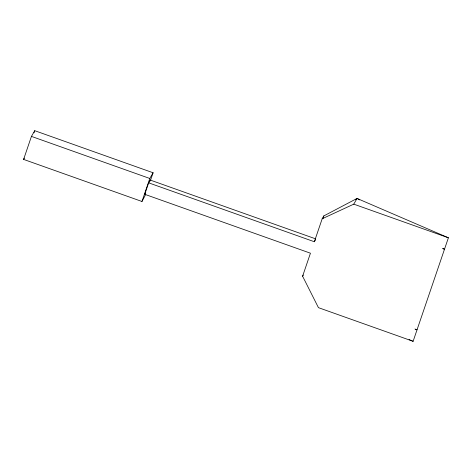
<?xml version="1.0" encoding="UTF-8"?>
<svg xmlns="http://www.w3.org/2000/svg" width="472" height="472" viewBox="0 0 472 472"><rect width="100%" height="100%" fill="white"/><g stroke="black" fill="none" stroke-linecap="round" stroke-linejoin="round"><path stroke-width="0.71" d="M145.73 194.375L141.96 201.479L23.6 159.406L31.441 136.396L34.739 130.685L153.099 172.764L150.485 180.434M34.025 132.78L34.739 130.685M141.96 201.479L149.801 178.475L153.099 172.764M148.65 182.841L314.352 241.747L322.181 218.772L323.833 215.916L357.062 198.435L448.4 237.788L413.118 341.315L318.441 307.656L302.605 276.22L310.446 253.204L144.745 194.299L148.65 182.841L150.267 180.068L315.278 238.726M149.583 182.074L150.267 180.068M322.907 218.624L323.833 215.916M23.6 159.406L24.332 158.138M144.745 194.299L145.736 192.588M302.605 276.22L303.266 275.082M322.181 218.772L353.764 204.146L357.062 198.435L359.599 199.91M314.352 241.747L315.65 239.528M355.322 199.792L357.062 198.435M415.625 329.397L417.041 329.81L414.988 329.002M353.764 204.146L448.4 237.788M31.441 136.396L149.801 178.475M442.429 248.484L444.482 249.287L443.214 248.549M409.059 339.563L413.118 341.315"/></g></svg>
